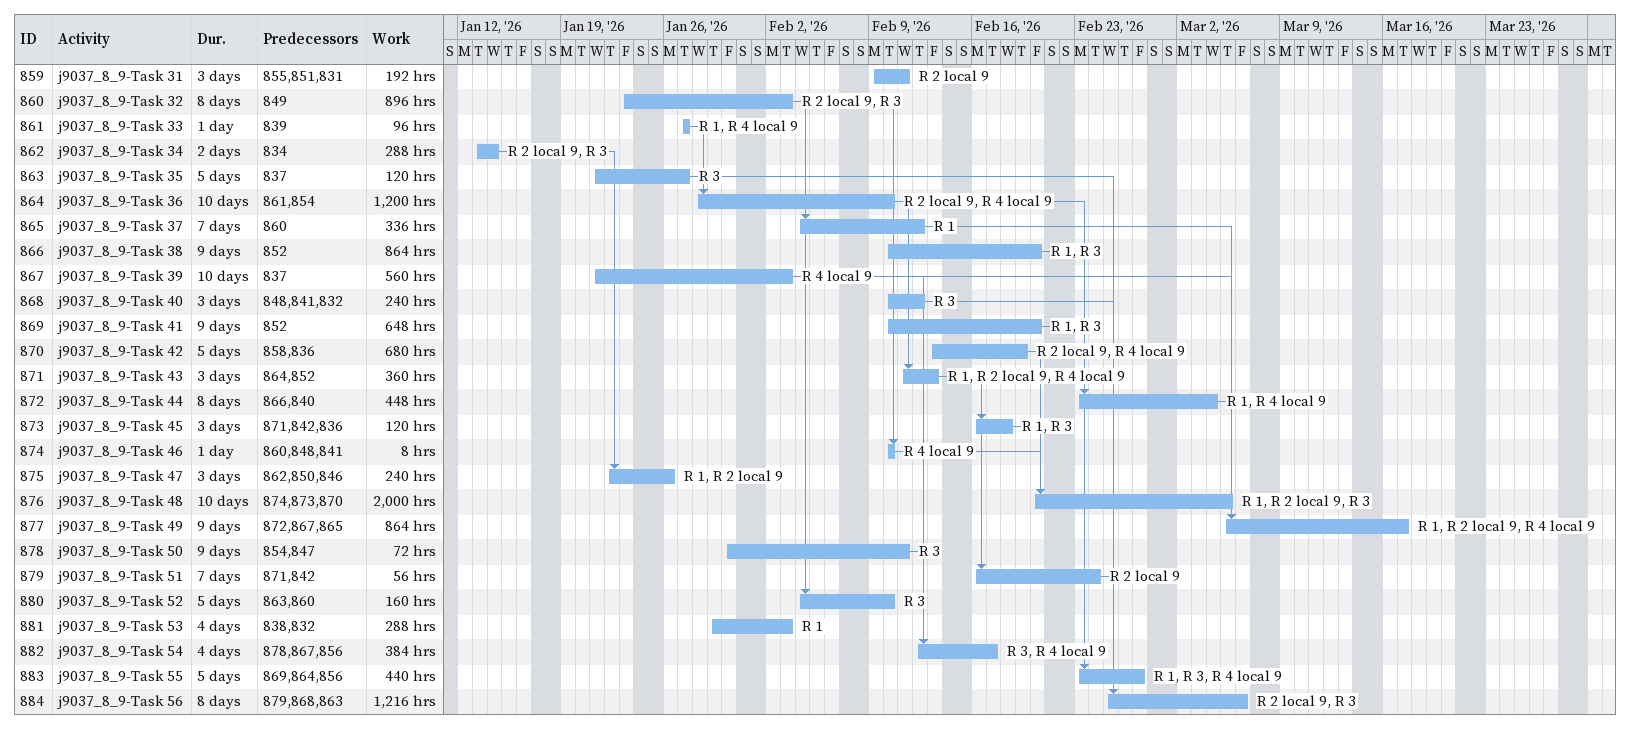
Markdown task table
| ID | Task | Duration | Start | Finish | Predecessors | Resources | Work (h) |
|---|---|---|---|---|---|---|---|
| 859 | j9037_8_9-Task 31 | 3d | 2026-02-09 | 2026-02-11 | 855, 851, 831 | R 2 local 9 | 192 |
| 860 | j9037_8_9-Task 32 | 8d | 2026-01-23 | 2026-02-03 | 849 | R 2 local 9, R 3 | 896 |
| 861 | j9037_8_9-Task 33 | 1d | 2026-01-27 | 2026-01-27 | 839 | R 1, R 4 local 9 | 96 |
| 862 | j9037_8_9-Task 34 | 2d | 2026-01-13 | 2026-01-14 | 834 | R 2 local 9, R 3 | 288 |
| 863 | j9037_8_9-Task 35 | 5d | 2026-01-21 | 2026-01-27 | 837 | R 3 | 120 |
| 864 | j9037_8_9-Task 36 | 10d | 2026-01-28 | 2026-02-10 | 861, 854 | R 2 local 9, R 4 local 9 | 1200 |
| 865 | j9037_8_9-Task 37 | 7d | 2026-02-04 | 2026-02-12 | 860 | R 1 | 336 |
| 866 | j9037_8_9-Task 38 | 9d | 2026-02-10 | 2026-02-20 | 852 | R 1, R 3 | 864 |
| 867 | j9037_8_9-Task 39 | 10d | 2026-01-21 | 2026-02-03 | 837 | R 4 local 9 | 560 |
| 868 | j9037_8_9-Task 40 | 3d | 2026-02-10 | 2026-02-12 | 848, 841, 832 | R 3 | 240 |
| 869 | j9037_8_9-Task 41 | 9d | 2026-02-10 | 2026-02-20 | 852 | R 1, R 3 | 648 |
| 870 | j9037_8_9-Task 42 | 5d | 2026-02-13 | 2026-02-19 | 858, 836 | R 2 local 9, R 4 local 9 | 680 |
| 871 | j9037_8_9-Task 43 | 3d | 2026-02-11 | 2026-02-13 | 864, 852 | R 1, R 2 local 9, R 4 local 9 | 360 |
| 872 | j9037_8_9-Task 44 | 8d | 2026-02-23 | 2026-03-04 | 866, 840 | R 1, R 4 local 9 | 448 |
| 873 | j9037_8_9-Task 45 | 3d | 2026-02-16 | 2026-02-18 | 871, 842, 836 | R 1, R 3 | 120 |
| 874 | j9037_8_9-Task 46 | 1d | 2026-02-10 | 2026-02-10 | 860, 848, 841 | R 4 local 9 | 8 |
| 875 | j9037_8_9-Task 47 | 3d | 2026-01-22 | 2026-01-26 | 862, 850, 846 | R 1, R 2 local 9 | 240 |
| 876 | j9037_8_9-Task 48 | 10d | 2026-02-20 | 2026-03-05 | 874, 873, 870 | R 1, R 2 local 9, R 3 | 2000 |
| 877 | j9037_8_9-Task 49 | 9d | 2026-03-05 | 2026-03-17 | 872, 867, 865 | R 1, R 2 local 9, R 4 local 9 | 864 |
| 878 | j9037_8_9-Task 50 | 9d | 2026-01-30 | 2026-02-11 | 854, 847 | R 3 | 72 |
| 879 | j9037_8_9-Task 51 | 7d | 2026-02-16 | 2026-02-24 | 871, 842 | R 2 local 9 | 56 |
| 880 | j9037_8_9-Task 52 | 5d | 2026-02-04 | 2026-02-10 | 863, 860 | R 3 | 160 |
| 881 | j9037_8_9-Task 53 | 4d | 2026-01-29 | 2026-02-03 | 838, 832 | R 1 | 288 |
| 882 | j9037_8_9-Task 54 | 4d | 2026-02-12 | 2026-02-17 | 878, 867, 856 | R 3, R 4 local 9 | 384 |
| 883 | j9037_8_9-Task 55 | 5d | 2026-02-23 | 2026-02-27 | 869, 864, 856 | R 1, R 3, R 4 local 9 | 440 |
| 884 | j9037_8_9-Task 56 | 8d | 2026-02-25 | 2026-03-06 | 879, 868, 863 | R 2 local 9, R 3 | 1216 |
